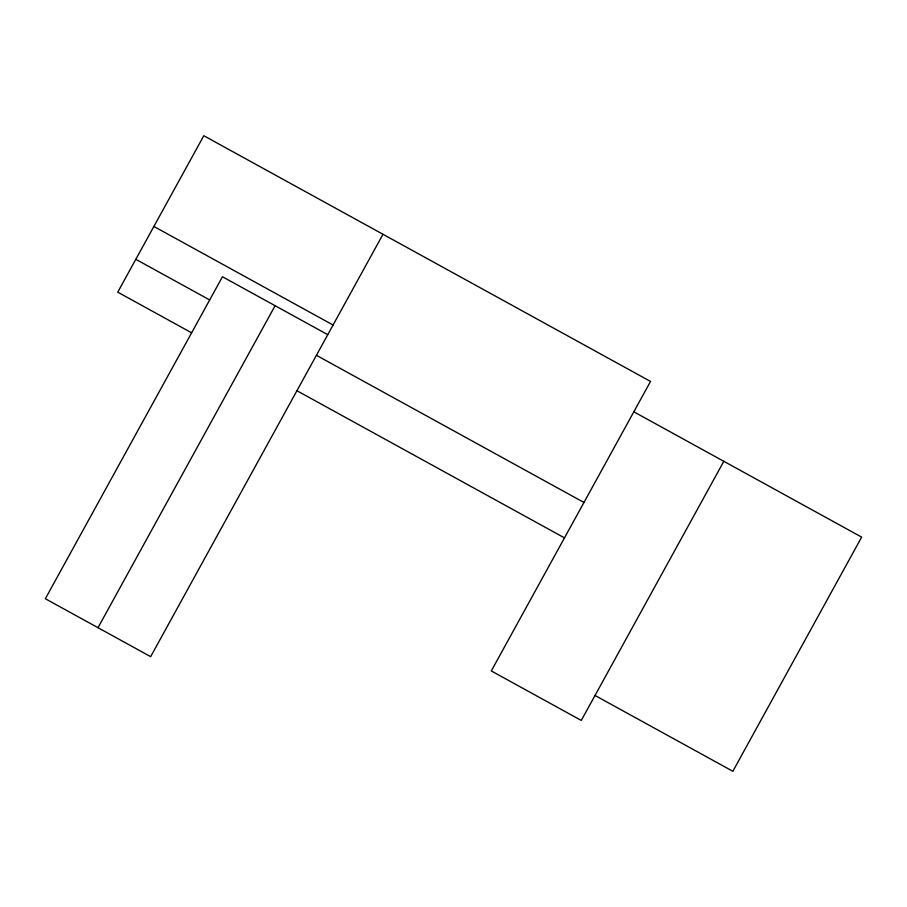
<?xml version="1.0" encoding="UTF-8"?>
<svg xmlns="http://www.w3.org/2000/svg" width="907" height="907" viewBox="0 0 907 907"><rect width="100%" height="100%" fill="white"/><g stroke="black" fill="none" stroke-linecap="round" stroke-linejoin="round"><path stroke-width="1.36" d="M98.013 627.701L275.104 305.704M382.981 234.278L150.664 656.657L45.35 598.733L222.453 276.748L327.767 334.672M723.82 461.312L581.285 720.441L491.299 670.942L650.534 381.439L203.792 135.721L117.74 292.167L191.615 332.801M633.823 411.812L861.65 537.114L732.856 771.279L595.026 695.465M153.884 226.455L333.073 325.023M316.418 355.306L583.961 502.467M135.812 259.311L209.687 299.945M296.929 390.724L564.483 537.885"/></g></svg>
